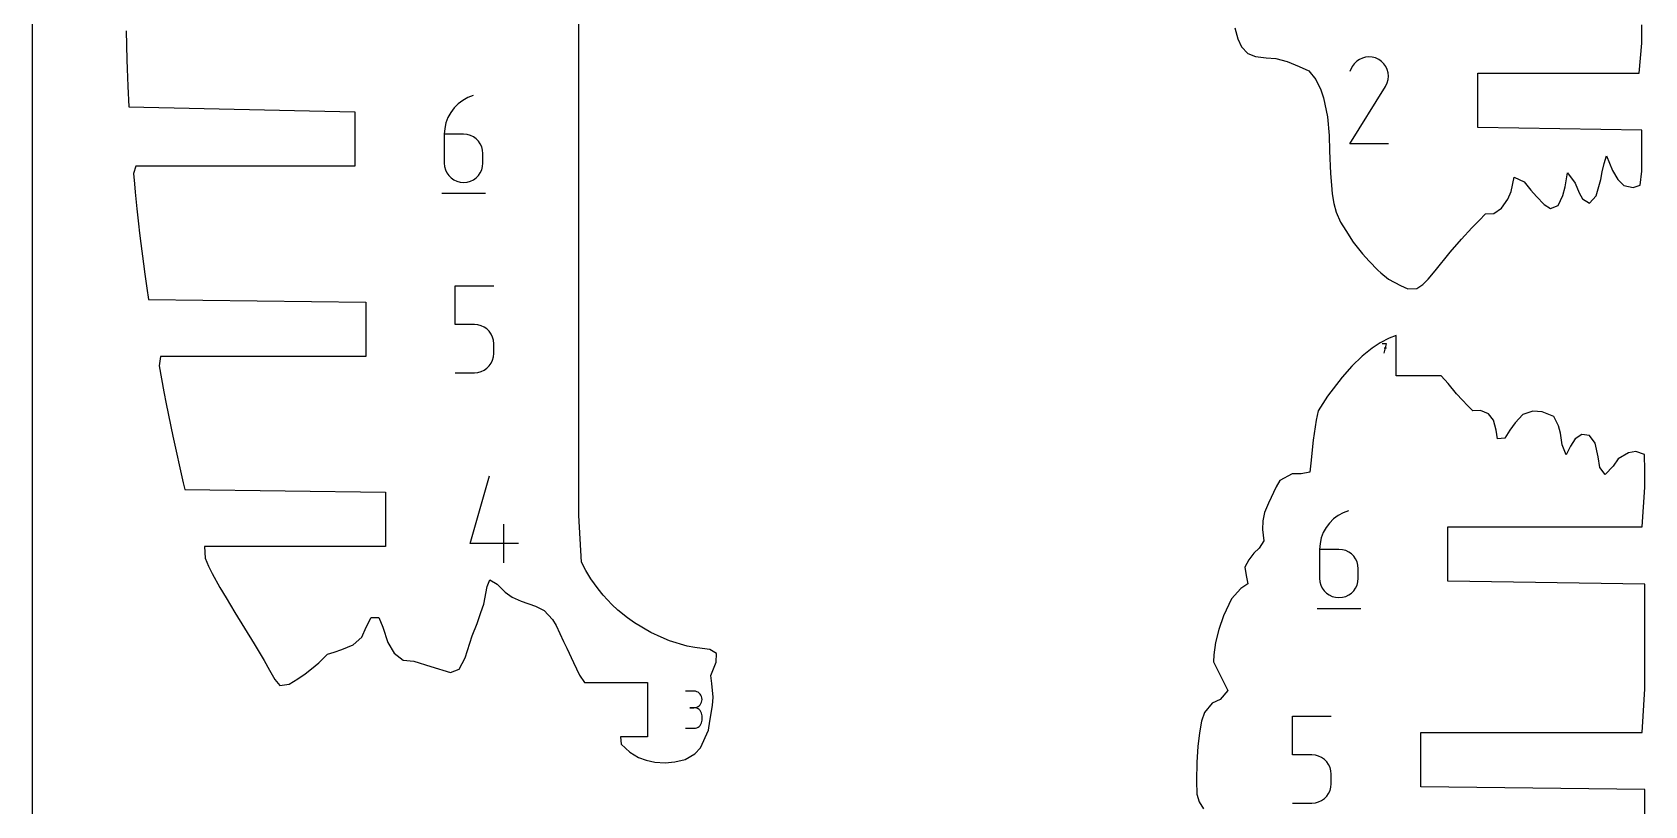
# Model space of a CAD drawing. Extents: x 0 to 600, y 0 to 900.
# Drawn here: x 0 to 115.6, y 156.9 to 212.5 of the extents above; entities that cross this region are included whole.
import ezdxf

# ---------------------------------------------------------------- set-up
doc = ezdxf.new("R2010")
doc.units = 0
doc.header["$MEASUREMENT"] = 0
for name, color, linetype in [('annotation', 7, 'Continuous'), ('boundary', 7, 'Continuous'), ('frame', 7, 'Continuous')]:
    doc.layers.add(name, color=color, linetype=linetype)

msp = doc.modelspace()

# ---------------------------------------------------------------- linework, layer by layer
at = {"layer": 'annotation', "color": 1}
for p, q in [((95.161613, 210.507634), (94.964783, 210.371904)), ((95.376754, 210.606791), (95.161613, 210.507634)), ((95.604935, 210.668008), (95.376754, 210.606791)), ((95.840888, 210.689917), (95.604935, 210.668008)), ((96.079343, 210.671147), (95.840888, 210.689917)), ((96.315032, 210.61033), (96.079343, 210.671147)), ((96.542685, 210.506097), (96.315032, 210.61033)), ((96.746297, 210.361514), (96.542685, 210.506097)), ((96.542685, 210.506097), (96.542685, 210.506097)), ((94.647128, 209.996206), (94.465164, 209.647148)), ((94.791531, 210.200972), (94.647128, 209.996206)), ((94.964783, 210.371904), (94.791531, 210.200972)), ((96.916538, 210.188014), (96.746297, 210.361514)), ((97.051895, 209.990916), (96.916538, 210.188014)), ((97.150855, 209.775537), (97.051895, 209.990916)), ((97.211903, 209.547195), (97.150855, 209.775537)), ((97.233526, 209.311207), (97.211903, 209.547195)), ((97.21421, 209.07289), (97.233526, 209.311207)), ((94.461251, 204.450018), (97.022053, 208.572582)), ((97.022053, 208.572582), (97.025115, 208.57637)), ((97.022053, 208.572582), (97.022053, 208.572582)), ((97.025115, 208.57637), (97.02805, 208.58019)), ((97.02805, 208.58019), (97.03088, 208.584075)), ((97.03088, 208.584075), (97.033622, 208.588056)), ((97.033622, 208.588056), (97.036297, 208.592166)), ((97.036297, 208.592166), (97.038924, 208.596438)), ((97.038924, 208.596438), (97.041521, 208.600902)), ((97.041521, 208.600902), (97.044109, 208.605592)), ((97.044109, 208.605592), (97.046706, 208.61054)), ((97.046706, 208.61054), (97.152441, 208.837562)), ((97.046706, 208.61054), (97.046706, 208.61054)), ((97.152441, 208.837562), (97.21421, 209.07289)), ((30.247359, 207.02994), (30.003624, 206.70444)), ((30.535009, 207.31881), (30.247359, 207.02994)), ((30.862834, 207.566027), (30.535009, 207.31881)), ((31.227096, 207.766565), (30.862834, 207.566027)), ((31.624054, 207.9154), (31.227096, 207.766565)), ((31.624054, 207.9154), (31.624054, 207.9154)), ((29.662856, 205.963649), (29.573302, 205.558406)), ((29.807544, 206.347335), (29.662856, 205.963649)), ((30.003624, 206.70444), (29.807544, 206.347335)), ((29.573302, 205.558406), (29.54262, 205.136632)), ((29.54262, 205.136632), (29.54262, 203.062632)), ((30.928286, 205.136632), (29.54262, 205.136632)), ((31.177502, 205.114392), (30.928286, 205.136632)), ((31.412005, 205.050249), (31.177502, 205.114392)), ((31.627895, 204.948073), (31.412005, 205.050249)), ((31.821272, 204.811732), (31.627895, 204.948073)), ((31.988237, 204.645092), (31.821272, 204.811732)), ((32.124887, 204.452024), (31.988237, 204.645092)), ((32.227323, 204.236394), (32.124887, 204.452024)), ((32.291645, 204.00207), (32.227323, 204.236394)), ((32.313953, 203.752922), (32.291645, 204.00207)), ((32.313953, 203.062632), (32.313953, 203.752922)), ((32.313953, 203.752922), (32.313953, 203.752922)), ((97.232584, 204.450018), (94.461251, 204.450018)), ((29.54262, 203.062632), (29.54262, 203.062632)), ((29.54262, 203.062632), (29.564991, 202.813363)), ((29.564991, 202.813363), (29.629474, 202.578716)), ((29.629474, 202.578716), (29.73212, 202.362617)), ((29.73212, 202.362617), (29.86898, 202.168993)), ((31.988237, 202.168993), (32.124887, 202.362617)), ((32.124887, 202.362617), (32.227323, 202.578716)), ((32.227323, 202.578716), (32.291645, 202.813363)), ((32.291645, 202.813363), (32.313953, 203.062632)), ((29.86898, 202.168993), (30.036105, 202.001769)), ((30.036105, 202.001769), (30.229547, 201.864872)), ((30.229547, 201.864872), (30.445357, 201.762227)), ((30.445357, 201.762227), (30.679586, 201.697761)), ((30.679586, 201.697761), (30.928286, 201.6754)), ((30.928286, 201.6754), (31.177502, 201.697761)), ((30.928286, 201.6754), (30.928286, 201.6754)), ((31.177502, 201.697761), (31.412005, 201.762227)), ((31.412005, 201.762227), (31.627895, 201.864872)), ((31.627895, 201.864872), (31.821272, 202.001769)), ((31.821272, 202.001769), (31.988237, 202.168993)), ((29.369069, 200.8954), (32.489069, 200.8954)), ((30.322006, 191.482086), (30.322006, 194.260855)), ((30.322006, 194.260855), (33.093339, 194.260855)), ((31.707672, 191.482086), (30.322006, 191.482086)), ((31.956475, 191.459846), (31.707672, 191.482086)), ((32.19076, 191.395704), (31.956475, 191.459846)), ((32.406585, 191.293528), (32.19076, 191.395704)), ((32.600014, 191.157186), (32.406585, 191.293528)), ((32.767107, 190.990547), (32.600014, 191.157186)), ((32.903925, 190.797478), (32.767107, 190.990547)), ((33.006529, 190.581848), (32.903925, 190.797478)), ((33.07098, 190.347525), (33.006529, 190.581848)), ((33.093339, 190.098376), (33.07098, 190.347525)), ((33.093339, 189.408087), (33.093339, 190.098376)), ((33.093339, 190.098376), (33.093339, 190.098376)), ((97.094018, 190.083967), (96.795308, 190.083967)), ((96.944684, 189.41224), (97.094018, 190.083967)), ((97.094018, 189.784837), (96.944684, 189.784837)), ((32.599853, 188.347224), (32.766978, 188.514448)), ((32.766978, 188.514448), (32.903838, 188.708072)), ((32.903838, 188.708072), (33.006484, 188.924171)), ((33.006484, 188.924171), (33.070967, 189.158818)), ((33.070967, 189.158818), (33.093339, 189.408087)), ((30.322006, 188.020855), (31.707672, 188.020855)), ((31.707672, 188.020855), (31.956372, 188.043216)), ((31.707672, 188.020855), (31.707672, 188.020855)), ((31.956372, 188.043216), (32.190602, 188.107682)), ((32.190602, 188.107682), (32.406412, 188.210326)), ((32.406412, 188.210326), (32.599853, 188.347224)), ((31.394931, 175.753541), (32.778641, 180.606309)), ((94.385488, 178.116498), (93.988529, 177.967662)), ((94.385488, 178.116498), (94.385488, 178.116498)), ((33.821119, 174.366309), (33.821119, 177.137642)), ((92.765057, 176.905537), (92.568977, 176.548432)), ((93.008792, 177.231037), (92.765057, 176.905537)), ((93.296442, 177.519907), (93.008792, 177.231037)), ((93.624267, 177.767124), (93.296442, 177.519907)), ((93.988529, 177.967662), (93.624267, 177.767124)), ((34.859684, 175.753541), (31.394931, 175.753541)), ((92.334735, 175.759504), (92.304053, 175.337729)), ((92.42429, 176.164746), (92.334735, 175.759504)), ((92.568977, 176.548432), (92.42429, 176.164746)), ((92.304053, 175.337729), (92.304053, 173.26373)), ((93.689719, 175.337729), (92.304053, 175.337729)), ((93.938935, 175.315489), (93.689719, 175.337729)), ((94.173438, 175.251347), (93.938935, 175.315489)), ((94.389328, 175.149171), (94.173438, 175.251347)), ((94.582706, 175.012829), (94.389328, 175.149171)), ((94.74967, 174.84619), (94.582706, 175.012829)), ((94.88632, 174.653121), (94.74967, 174.84619)), ((94.988756, 174.437491), (94.88632, 174.653121)), ((95.053079, 174.203168), (94.988756, 174.437491)), ((95.075386, 173.954019), (95.053079, 174.203168)), ((95.075386, 173.26373), (95.075386, 173.954019)), ((95.075386, 173.954019), (95.075386, 173.954019)), ((92.304053, 173.26373), (92.304053, 173.26373)), ((92.304053, 173.26373), (92.326425, 173.01446)), ((92.326425, 173.01446), (92.390908, 172.779813)), ((92.390908, 172.779813), (92.493553, 172.563715)), ((92.493553, 172.563715), (92.630413, 172.37009)), ((92.630413, 172.37009), (92.797538, 172.202867)), ((94.582706, 172.202867), (94.74967, 172.37009)), ((94.74967, 172.37009), (94.88632, 172.563715)), ((94.88632, 172.563715), (94.988756, 172.779813)), ((94.988756, 172.779813), (95.053079, 173.01446)), ((95.053079, 173.01446), (95.075386, 173.26373)), ((92.797538, 172.202867), (92.99098, 172.065969)), ((92.99098, 172.065969), (93.20679, 171.963325)), ((93.20679, 171.963325), (93.441019, 171.898859)), ((93.441019, 171.898859), (93.689719, 171.876498)), ((93.689719, 171.876498), (93.938935, 171.898859)), ((93.689719, 171.876498), (93.689719, 171.876498)), ((93.938935, 171.898859), (94.173438, 171.963325)), ((94.173438, 171.963325), (94.389328, 172.065969)), ((94.389328, 172.065969), (94.582706, 172.202867)), ((92.130502, 171.096498), (95.250502, 171.096498)), ((47.43782, 165.162327), (46.845511, 165.162327)), ((47.544349, 165.152765), (47.43782, 165.162327)), ((47.644588, 165.125209), (47.544349, 165.152765)), ((47.736871, 165.081355), (47.644588, 165.125209)), ((47.819531, 165.022896), (47.736871, 165.081355)), ((47.890901, 164.951528), (47.819531, 165.022896)), ((47.819531, 164.117286), (47.890901, 164.188794)), ((47.949313, 164.868945), (47.890901, 164.951528)), ((47.890901, 164.188794), (47.949313, 164.271586)), ((47.9931, 164.776841), (47.949313, 164.868945)), ((47.949313, 164.271586), (47.9931, 164.363981)), ((48.020594, 164.676913), (47.9931, 164.776841)), ((47.9931, 164.363981), (48.020594, 164.464297)), ((48.03013, 164.570854), (48.020594, 164.676913)), ((48.020594, 164.464297), (48.03013, 164.570854)), ((48.03013, 164.570854), (48.03013, 164.570854)), ((47.43782, 163.977708), (47.141248, 163.977708)), ((47.141248, 163.977708), (47.43782, 163.977708)), ((47.43782, 163.977708), (47.544349, 163.987272)), ((47.544349, 163.968146), (47.43782, 163.977708)), ((47.43782, 163.977708), (47.43782, 163.977708)), ((47.544349, 163.987272), (47.644588, 164.014844)), ((47.644588, 163.940591), (47.544349, 163.968146)), ((47.644588, 164.014844), (47.736871, 164.058742)), ((47.736871, 163.896736), (47.644588, 163.940591)), ((47.736871, 164.058742), (47.819531, 164.117286)), ((47.819531, 163.838277), (47.736871, 163.896736)), ((47.890901, 163.766909), (47.819531, 163.838277)), ((47.949313, 163.684326), (47.890901, 163.766909)), ((47.9931, 163.592223), (47.949313, 163.684326)), ((48.020594, 163.492294), (47.9931, 163.592223)), ((48.03013, 163.386235), (48.020594, 163.492294)), ((48.020594, 162.983559), (48.03013, 163.089663)), ((48.03013, 163.089663), (48.03013, 163.386235)), ((48.03013, 163.386235), (48.03013, 163.386235)), ((90.36618, 160.586123), (90.36618, 163.364892)), ((90.36618, 163.364892), (93.137513, 163.364892)), ((46.845511, 162.49819), (47.43782, 162.49819)), ((47.43782, 162.49819), (47.544349, 162.507746)), ((47.43782, 162.49819), (47.43782, 162.49819)), ((47.544349, 162.507746), (47.644588, 162.535288)), ((47.644588, 162.535288), (47.736871, 162.579124)), ((47.736871, 162.579124), (47.819531, 162.637565)), ((47.819531, 162.637565), (47.890901, 162.70892)), ((47.890901, 162.70892), (47.949313, 162.791498)), ((47.949313, 162.791498), (47.9931, 162.883608)), ((47.9931, 162.883608), (48.020594, 162.983559)), ((91.751847, 160.586123), (90.36618, 160.586123)), ((92.00065, 160.563883), (91.751847, 160.586123)), ((92.234934, 160.499741), (92.00065, 160.563883)), ((92.45076, 160.397565), (92.234934, 160.499741)), ((92.644189, 160.261223), (92.45076, 160.397565)), ((92.811282, 160.094584), (92.644189, 160.261223)), ((92.9481, 159.901515), (92.811282, 160.094584)), ((93.050704, 159.685885), (92.9481, 159.901515)), ((93.115154, 159.451562), (93.050704, 159.685885)), ((93.115142, 158.262854), (93.137513, 158.512124)), ((93.137513, 159.202413), (93.115154, 159.451562)), ((93.137513, 158.512124), (93.137513, 159.202413)), ((93.137513, 159.202413), (93.137513, 159.202413)), ((92.234776, 157.211719), (92.450586, 157.314363)), ((92.450586, 157.314363), (92.644028, 157.451261)), ((92.644028, 157.451261), (92.811153, 157.618484)), ((92.811153, 157.618484), (92.948013, 157.812109)), ((92.948013, 157.812109), (93.050658, 158.028207)), ((93.050658, 158.028207), (93.115142, 158.262854)), ((90.36618, 157.124892), (91.751847, 157.124892)), ((91.751847, 157.124892), (92.000547, 157.147253)), ((91.751847, 157.124892), (91.751847, 157.124892)), ((92.000547, 157.147253), (92.234776, 157.211719))]:
    msp.add_line(p, q, dxfattribs=at)
at = {"layer": 'boundary', "color": 5}
for p, q in [((39.182652, 207.429082), (39.182649, 213.064769)), ((86.231918, 212.774562), (86.438761, 211.980294)), ((115.416656, 212.380214), (115.416664, 213.000324)), ((6.729718, 212.561642), (6.775989, 210.481814)), ((86.438761, 211.980294), (86.692278, 211.415292)), ((115.221465, 209.520069), (115.416615, 211.673276)), ((115.416615, 211.673276), (115.416656, 212.380214)), ((6.775989, 210.481814), (6.797426, 209.819485)), ((86.692278, 211.415292), (87.16729, 210.932488)), ((87.16729, 210.932488), (87.698057, 210.72132)), ((87.698057, 210.72132), (88.47785, 210.630455)), ((88.47785, 210.630455), (89.17711, 210.566322)), ((89.17711, 210.566322), (89.978613, 210.345511)), ((6.797426, 209.819485), (6.862152, 208.589888)), ((89.978613, 210.345511), (90.837454, 209.997166)), ((90.837454, 209.997166), (91.521457, 209.693467)), ((91.521457, 209.693467), (92.040946, 209.06503)), ((103.6477, 205.620069), (103.6477, 209.520069)), ((103.6477, 209.520069), (115.221465, 209.520069)), ((6.862152, 208.589888), (6.922027, 207.092403)), ((92.040946, 209.06503), (92.392093, 208.317917)), ((92.392093, 208.317917), (92.581209, 207.761048)), ((6.922027, 207.092403), (23.129069, 206.7454)), ((39.182652, 205.136698), (39.182652, 207.429082)), ((92.581209, 207.761048), (92.878286, 206.380061)), ((23.129069, 206.7454), (23.129069, 202.8454)), ((92.878286, 206.380061), (92.99303, 205.057449)), ((39.182652, 203.65267), (39.182652, 205.136698)), ((92.99303, 205.057449), (93.018543, 203.943282)), ((115.416211, 205.425069), (103.6477, 205.620069)), ((115.416204, 204.375983), (115.416211, 205.425069)), ((39.182648, 195.58107), (39.182652, 203.65267)), ((93.018543, 203.943282), (93.085829, 202.32721)), ((112.70062, 203.02801), (112.878825, 203.595885)), ((112.878825, 203.595885), (113.085112, 203.057396)), ((115.415821, 203.403652), (115.416204, 204.375983)), ((7.433349, 202.8454), (7.264603, 202.325333)), ((23.129069, 202.8454), (7.433349, 202.8454)), ((109.903084, 201.361227), (110.087395, 202.357642)), ((110.087395, 202.357642), (110.633463, 201.626926)), ((112.459337, 201.881853), (112.558338, 202.436535)), ((112.558338, 202.436535), (112.70062, 203.02801)), ((113.085112, 203.057396), (113.313826, 202.542549)), ((113.313826, 202.542549), (113.687677, 201.879922)), ((115.282622, 201.486064), (115.415582, 202.491553)), ((115.415582, 202.491553), (115.415821, 203.403652)), ((7.264603, 202.325333), (7.333429, 201.570685)), ((7.333429, 201.570685), (7.381405, 200.974718)), ((93.085829, 202.32721), (93.148182, 201.483391)), ((93.148182, 201.483391), (93.210677, 200.856096)), ((106.040452, 201.016939), (106.25274, 202.058734)), ((106.25274, 202.058734), (106.964953, 201.718864)), ((106.964953, 201.718864), (107.453725, 201.131176)), ((109.738729, 200.743651), (109.903084, 201.361227)), ((110.633463, 201.626926), (110.90506, 200.937495)), ((112.14116, 200.713369), (112.459337, 201.881853)), ((113.687677, 201.879922), (114.125364, 201.463766)), ((114.125364, 201.463766), (114.783389, 201.302361)), ((114.783389, 201.302361), (115.282622, 201.486064)), ((7.381405, 200.974718), (7.500664, 199.774894)), ((93.210677, 200.856096), (93.319442, 200.16205)), ((93.319442, 200.16205), (93.484249, 199.538565)), ((105.353189, 199.835579), (105.795917, 200.476075)), ((105.795917, 200.476075), (106.040452, 201.016939)), ((107.453725, 201.131176), (107.857039, 200.662261)), ((107.857039, 200.662261), (108.407151, 200.097886)), ((108.407151, 200.097886), (108.862112, 199.80848)), ((108.862112, 199.80848), (109.417201, 200.029665)), ((109.417201, 200.029665), (109.738729, 200.743651)), ((110.90506, 200.937495), (111.161435, 200.49892)), ((111.161435, 200.49892), (111.649148, 200.193246)), ((111.649148, 200.193246), (112.14116, 200.713369)), ((7.500664, 199.774894), (7.609352, 198.695866)), ((93.484249, 199.538565), (93.794846, 198.835009)), ((103.221753, 198.417134), (103.746095, 198.936754)), ((103.746095, 198.936754), (104.207012, 199.434304)), ((104.207012, 199.434304), (104.802349, 199.457513)), ((104.802349, 199.457513), (105.353189, 199.835579)), ((7.609352, 198.695866), (7.685932, 198.04351)), ((7.685932, 198.04351), (7.782122, 197.303053)), ((93.794846, 198.835009), (94.181513, 198.233031)), ((94.181513, 198.233031), (94.712458, 197.394918)), ((102.475273, 197.610897), (103.221753, 198.417134)), ((7.782122, 197.303053), (7.98639, 195.840998)), ((94.712458, 197.394918), (95.371108, 196.543953)), ((100.58659, 195.338741), (101.672906, 196.668097)), ((101.672906, 196.668097), (102.475273, 197.610897)), ((7.98639, 195.840998), (8.078372, 195.097755)), ((39.182649, 193.127878), (39.182648, 195.58107)), ((95.371108, 196.543953), (95.84745, 196.015159)), ((95.84745, 196.015159), (96.488752, 195.373464)), ((8.078372, 195.097755), (8.217215, 194.087211)), ((96.488752, 195.373464), (96.683783, 195.184962)), ((96.683783, 195.184962), (97.237981, 194.7411)), ((97.237981, 194.7411), (98.101679, 194.270529)), ((98.101679, 194.270529), (98.635943, 194.038896)), ((99.266735, 194.068496), (99.711627, 194.358978)), ((99.711627, 194.358978), (100.096753, 194.743731)), ((100.096753, 194.743731), (100.58659, 195.338741)), ((8.217215, 194.087211), (8.330935, 193.285855)), ((8.330935, 193.285855), (23.908455, 193.090855)), ((23.908455, 193.090855), (23.908455, 189.190855)), ((39.182646, 187.031531), (39.182649, 193.127878)), ((98.635943, 194.038896), (99.266735, 194.068496)), ((96.083621, 189.790156), (95.359195, 189.205225)), ((96.644999, 190.152992), (96.083621, 189.790156)), ((97.293808, 190.498675), (96.644999, 190.152992)), ((97.784428, 190.698754), (97.293808, 190.498675)), ((97.784428, 187.798104), (97.784428, 190.698754)), ((9.202787, 189.190855), (9.091406, 188.520035)), ((9.091406, 188.520035), (9.428804, 186.654931)), ((23.908455, 189.190855), (9.202787, 189.190855)), ((94.621494, 188.478113), (93.914741, 187.701356)), ((95.359195, 189.205225), (94.621494, 188.478113)), ((93.914741, 187.701356), (92.871052, 186.328836)), ((101.02249, 187.798104), (97.784428, 187.798104)), ((101.516217, 187.248733), (101.02249, 187.798104)), ((9.428804, 186.654931), (9.598539, 185.796341)), ((39.182634, 184.38186), (39.182646, 187.031531)), ((92.871052, 186.328836), (92.212215, 185.280687)), ((102.129994, 186.512226), (101.516217, 187.248733)), ((102.559248, 186.058379), (102.129994, 186.512226)), ((9.598539, 185.796341), (10.08138, 183.457073)), ((92.212215, 185.280687), (92.047398, 184.614868)), ((102.897738, 185.674687), (102.559248, 186.058379)), ((103.284653, 185.287175), (102.897738, 185.674687)), ((103.840236, 185.313984), (103.284653, 185.287175)), ((104.41617, 185.079777), (103.840236, 185.313984)), ((104.782523, 184.606263), (104.41617, 185.079777)), ((106.870469, 185.017618), (106.314244, 184.430884)), ((107.603791, 185.256129), (106.870469, 185.017618)), ((108.260299, 185.203353), (107.603791, 185.256129)), ((109.097519, 184.87093), (108.260299, 185.203353)), ((39.182622, 179.639298), (39.182634, 184.38186)), ((92.047398, 184.614868), (91.847635, 183.178797)), ((104.954429, 183.883987), (104.782523, 184.606263)), ((105.051936, 183.272393), (104.954429, 183.883987)), ((105.946539, 183.893201), (105.573986, 183.33051)), ((106.314244, 184.430884), (105.946539, 183.893201)), ((109.434776, 184.207407), (109.097519, 184.87093)), ((109.565115, 183.682306), (109.434776, 184.207407)), ((10.08138, 183.457073), (10.817622, 180.126231)), ((91.847635, 183.178797), (91.684089, 181.515309)), ((105.573986, 183.33051), (105.051936, 183.272393)), ((109.696793, 182.852328), (109.565115, 183.682306)), ((109.99058, 182.120747), (109.696793, 182.852328)), ((110.300327, 182.736593), (109.99058, 182.120747)), ((110.637403, 183.280421), (110.300327, 182.736593)), ((111.112637, 183.572793), (110.637403, 183.280421)), ((111.653593, 183.517639), (111.112637, 183.572793)), ((112.073305, 182.962041), (111.653593, 183.517639)), ((112.276287, 181.98532), (112.073305, 182.962041)), ((112.404623, 181.227432), (112.276287, 181.98532)), ((113.720792, 181.848799), (113.362462, 181.320549)), ((114.448435, 182.277875), (113.720792, 181.848799)), ((114.978908, 182.353741), (114.448435, 182.277875)), ((115.607734, 182.149105), (114.978908, 182.353741)), ((115.616674, 180.989477), (115.607734, 182.149105)), ((90.345193, 180.76035), (89.446343, 180.272022)), ((90.973965, 180.753194), (90.345193, 180.76035)), ((91.597376, 180.886114), (90.973965, 180.753194)), ((91.684089, 181.515309), (91.597376, 180.886114)), ((112.778557, 180.702488), (112.404623, 181.227432)), ((113.362462, 181.320549), (112.778557, 180.702488)), ((115.61672, 179.796169), (115.616674, 180.989477)), ((10.817622, 180.126231), (10.93877, 179.631309)), ((10.93877, 179.631309), (25.32809, 179.436309)), ((25.32809, 179.436309), (25.32809, 175.536309)), ((39.182609, 177.765532), (39.182622, 179.639298)), ((89.1825, 179.833412), (88.642655, 178.65878)), ((89.446343, 180.272022), (89.1825, 179.833412)), ((115.421878, 176.946498), (115.61672, 179.796169)), ((88.642655, 178.65878), (88.36155, 177.977611)), ((39.376308, 174.419984), (39.182609, 177.765532)), ((88.226758, 177.39142), (88.198738, 176.763141)), ((88.36155, 177.977611), (88.226758, 177.39142)), ((101.490502, 173.046498), (101.490502, 176.946498)), ((101.490502, 176.946498), (115.421878, 176.946498)), ((88.313466, 175.948724), (87.973166, 175.434704)), ((88.198738, 176.763141), (88.313466, 175.948724)), ((25.32809, 175.536309), (12.353554, 175.536309)), ((12.353554, 175.536309), (12.394456, 174.713518)), ((12.394456, 174.713518), (12.647526, 174.128962)), ((87.219758, 174.594948), (86.948677, 174.074174)), ((87.581462, 175.074155), (87.219758, 174.594948)), ((87.973166, 175.434704), (87.581462, 175.074155)), ((12.647526, 174.128962), (12.910566, 173.602273)), ((12.910566, 173.602273), (13.453217, 172.607208)), ((39.687821, 173.834488), (39.376308, 174.419984)), ((40.052421, 173.231349), (39.687821, 173.834488)), ((86.948677, 174.074174), (87.034181, 173.458135)), ((87.034181, 173.458135), (87.156396, 172.858281)), ((13.453217, 172.607208), (13.912117, 171.863103)), ((32.379199, 171.402677), (32.617859, 172.664175)), ((32.617859, 172.664175), (32.807141, 173.157152)), ((32.807141, 173.157152), (33.326917, 172.853791)), ((33.326917, 172.853791), (33.907755, 172.263174)), ((40.575471, 172.498929), (40.052421, 173.231349)), ((40.94657, 172.045627), (40.575471, 172.498929)), ((86.654198, 172.54166), (85.993297, 171.784259)), ((87.156396, 172.858281), (86.654198, 172.54166)), ((115.617306, 172.851498), (101.490502, 173.046498)), ((115.617321, 170.056835), (115.617306, 172.851498)), ((13.912117, 171.863103), (14.530616, 170.820408)), ((32.172913, 170.803481), (32.379199, 171.402677)), ((33.907755, 172.263174), (34.415366, 171.903521)), ((34.415366, 171.903521), (35.045114, 171.630659)), ((35.045114, 171.630659), (36.093057, 171.274869)), ((36.093057, 171.274869), (36.699943, 170.959657)), ((41.560937, 171.387891), (40.94657, 172.045627)), ((41.988152, 170.987008), (41.560937, 171.387891)), ((85.993297, 171.784259), (85.413932, 170.561758)), ((14.530616, 170.820408), (15.230081, 169.692117)), ((23.937569, 169.758371), (24.30523, 170.442159)), ((24.30523, 170.442159), (24.841629, 170.452777)), ((24.841629, 170.452777), (25.12922, 169.758925)), ((31.54233, 169.140709), (31.893489, 170.028846)), ((31.893489, 170.028846), (32.172913, 170.803481)), ((36.699943, 170.959657), (37.297285, 170.299608)), ((37.297285, 170.299608), (37.56909, 169.865446)), ((42.683285, 170.415263), (41.988152, 170.987008)), ((43.188384, 170.055505), (42.683285, 170.415263)), ((44.340995, 169.366021), (43.188384, 170.055505)), ((85.413932, 170.561758), (85.085651, 169.595026)), ((115.617347, 165.330508), (115.617321, 170.056835)), ((15.230081, 169.692117), (15.90451, 168.555686)), ((23.014828, 168.480059), (23.630195, 169.048241)), ((23.630195, 169.048241), (23.937569, 169.758371)), ((25.12922, 169.758925), (25.493199, 168.643907)), ((31.040859, 167.544252), (31.54233, 169.140709)), ((37.56909, 169.865446), (38.090025, 168.727003)), ((45.08805, 169.02682), (44.340995, 169.366021)), ((45.696264, 168.77644), (45.08805, 169.02682)), ((85.085651, 169.595026), (84.851516, 168.652644)), ((15.90451, 168.555686), (16.624459, 167.356374)), ((20.53904, 167.187787), (21.161178, 167.815575)), ((21.161178, 167.815575), (21.655453, 167.954031)), ((21.655453, 167.954031), (22.185413, 168.141038)), ((22.185413, 168.141038), (23.014828, 168.480059)), ((25.493199, 168.643907), (25.9557, 167.885276)), ((25.9557, 167.885276), (26.587436, 167.376804)), ((38.090025, 168.727003), (38.332222, 168.236921)), ((38.332222, 168.236921), (38.806642, 167.216405)), ((46.948024, 168.39684), (45.696264, 168.77644)), ((47.518221, 168.301564), (46.948024, 168.39684)), ((48.034789, 168.217252), (47.518221, 168.301564)), ((48.573597, 168.148996), (48.034789, 168.217252)), ((49.071091, 167.863597), (48.573597, 168.148996)), ((49.029905, 167.233998), (49.071091, 167.863597)), ((84.717748, 167.77973), (84.703413, 167.256629)), ((84.851516, 168.652644), (84.717748, 167.77973)), ((16.624459, 167.356374), (17.002116, 166.680736)), ((17.002116, 166.680736), (17.403946, 165.988015)), ((19.563805, 166.396179), (20.028954, 166.765987)), ((20.028954, 166.765987), (20.53904, 167.187787)), ((26.587436, 167.376804), (27.350052, 167.320766)), ((27.350052, 167.320766), (28.581438, 166.939261)), ((28.581438, 166.939261), (29.978324, 166.503382)), ((29.978324, 166.503382), (30.611725, 166.736063)), ((30.611725, 166.736063), (31.040859, 167.544252)), ((38.806642, 167.216405), (39.245718, 166.322173)), ((48.657141, 166.283633), (49.029905, 167.233998)), ((84.703413, 167.256629), (85.144788, 166.358281)), ((17.403946, 165.988015), (17.759297, 165.565477)), ((17.759297, 165.565477), (18.428399, 165.663514)), ((18.428399, 165.663514), (19.032115, 166.040141)), ((19.032115, 166.040141), (19.563805, 166.396179)), ((39.245718, 166.322173), (39.599224, 165.781764)), ((39.599224, 165.781764), (44.104011, 165.781764)), ((44.104011, 165.781764), (44.104011, 161.881764)), ((48.722125, 165.7132), (48.657141, 166.283633)), ((48.818128, 164.727175), (48.722125, 165.7132)), ((85.144788, 166.358281), (85.437607, 165.783953)), ((85.437607, 165.783953), (85.728773, 165.217768)), ((48.762581, 164.130387), (48.818128, 164.727175)), ((84.595413, 164.29886), (84.058371, 163.640156)), ((85.185976, 164.563331), (84.595413, 164.29886)), ((85.728773, 165.217768), (85.185976, 164.563331)), ((115.422347, 162.194892), (115.617347, 165.330508)), ((48.573592, 163.009162), (48.762581, 164.130387)), ((84.058371, 163.640156), (83.832827, 163.006178)), ((44.104011, 161.881764), (42.169892, 161.881764)), ((42.169892, 161.881764), (42.229238, 161.356522)), ((47.909869, 161.089731), (48.477615, 162.35239)), ((48.477615, 162.35239), (48.573592, 163.009162)), ((83.68279, 162.180362), (83.582878, 161.187992)), ((83.832827, 163.006178), (83.68279, 162.180362)), ((99.552629, 158.294892), (99.552629, 162.194892)), ((99.552629, 162.194892), (115.422347, 162.194892)), ((42.229238, 161.356522), (42.856747, 160.782135)), ((42.856747, 160.782135), (43.474071, 160.41272)), ((47.502355, 160.673358), (47.909869, 161.089731)), ((83.582878, 161.187992), (83.505359, 160.058471)), ((43.474071, 160.41272), (44.011985, 160.215647)), ((44.011985, 160.215647), (44.64408, 160.065906)), ((44.64408, 160.065906), (45.375129, 160.009891)), ((45.375129, 160.009891), (46.085177, 160.081434)), ((46.085177, 160.081434), (46.813663, 160.266249)), ((46.813663, 160.266249), (47.502355, 160.673358)), ((83.505359, 160.058471), (83.480152, 158.737805)), ((83.480152, 158.737805), (83.501595, 157.77983)), ((83.501595, 157.77983), (83.66427, 157.218318)), ((115.617347, 158.099892), (99.552629, 158.294892)), ((115.617347, 155.825068), (115.617347, 158.099892)), ((83.66427, 157.218318), (83.987737, 156.710838))]:
    msp.add_line(p, q, dxfattribs=at)
at = {"layer": 'frame', "color": 5}
msp.add_line((0, 900), (0, 0), dxfattribs=at)

doc.saveas('drawing.dxf')
